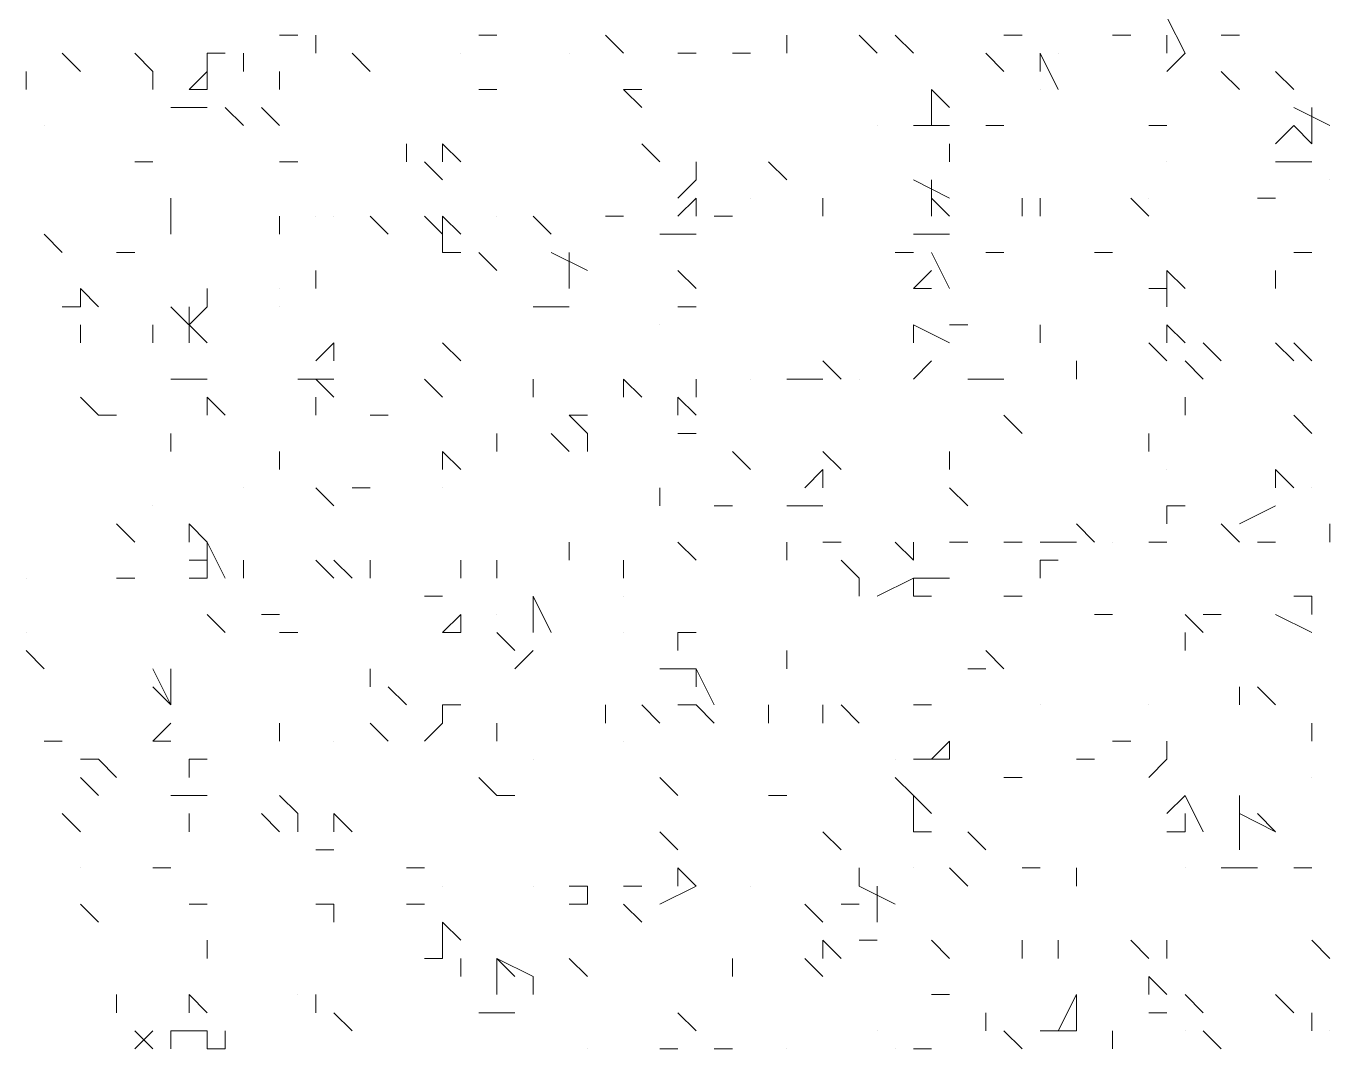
# Model space of a CAD drawing. Header units: millimetres. Extents: x 2928 to 3112, y 1220 to 1280.
# Drawn here: x 3001.2322 to 3001.4722, y 1265.9906 to 1266.179 of the extents above; entities that cross this region are included whole.
import ezdxf

# ---------------------------------------------------------------- set-up
doc = ezdxf.new("R2010")
doc.units = ezdxf.units.MM

msp = doc.modelspace()

# ---------------------------------------------------------------- linework, layer by layer
at = {"color": 92, "linetype": 'Continuous', "lineweight": 5, "true_color": 0x00b800}
for points in [[(3001.44218, 1266.18064), (3001.44551, 1266.17398), (3001.44551, 1266.17398)], [(3001.28217, 1266.17731), (3001.27884, 1266.17731), (3001.27884, 1266.17731)], [(3001.28551, 1266.17398), (3001.28551, 1266.17731), (3001.28551, 1266.17731)], [(3001.31884, 1266.17731), (3001.31551, 1266.17731), (3001.31551, 1266.17731)], [(3001.34217, 1266.17398), (3001.33884, 1266.17731), (3001.33884, 1266.17731)], [(3001.37218, 1266.17398), (3001.37218, 1266.17731), (3001.37218, 1266.17731)], [(3001.38884, 1266.17398), (3001.38551, 1266.17731), (3001.38551, 1266.17731)], [(3001.39551, 1266.17398), (3001.39218, 1266.17731), (3001.39218, 1266.17731)], [(3001.41551, 1266.17731), (3001.41218, 1266.17731), (3001.41218, 1266.17731)], [(3001.43551, 1266.17731), (3001.43218, 1266.17731), (3001.43218, 1266.17731)], [(3001.44218, 1266.17731), (3001.44218, 1266.17398), (3001.44218, 1266.17398)], [(3001.45551, 1266.17731), (3001.45218, 1266.17731), (3001.45218, 1266.17731)], [(3001.24217, 1266.17064), (3001.23884, 1266.17398), (3001.23884, 1266.17398)], [(3001.25551, 1266.17064), (3001.25217, 1266.17398), (3001.25217, 1266.17398)], [(3001.26551, 1266.17398), (3001.26884, 1266.17398), (3001.26884, 1266.17398)], [(3001.26551, 1266.17398), (3001.26551, 1266.17064), (3001.26551, 1266.17064)], [(3001.27217, 1266.17064), (3001.27217, 1266.17398), (3001.27217, 1266.17398)], [(3001.29551, 1266.17064), (3001.29217, 1266.17398), (3001.29217, 1266.17398)], [(3001.35551, 1266.17398), (3001.35217, 1266.17398), (3001.35217, 1266.17398)], [(3001.36551, 1266.17398), (3001.36218, 1266.17398), (3001.36218, 1266.17398)], [(3001.41218, 1266.17064), (3001.40884, 1266.17398), (3001.40884, 1266.17398)], [(3001.41884, 1266.17398), (3001.42218, 1266.16731), (3001.42218, 1266.16731)], [(3001.41884, 1266.17398), (3001.41884, 1266.17064), (3001.41884, 1266.17064)], [(3001.44218, 1266.17064), (3001.44551, 1266.17398), (3001.44551, 1266.17398)], [(3001.23217, 1266.16731), (3001.23217, 1266.17064), (3001.23217, 1266.17064)], [(3001.25551, 1266.16731), (3001.25551, 1266.17064), (3001.25551, 1266.17064)], [(3001.26551, 1266.17064), (3001.26217, 1266.16731), (3001.26217, 1266.16731)], [(3001.26551, 1266.17064), (3001.26551, 1266.16731), (3001.26551, 1266.16731)], [(3001.27884, 1266.16731), (3001.27884, 1266.17064), (3001.27884, 1266.17064)], [(3001.45551, 1266.16731), (3001.45218, 1266.17064), (3001.45218, 1266.17064)], [(3001.46551, 1266.16731), (3001.46218, 1266.17064), (3001.46218, 1266.17064)], [(3001.26217, 1266.16731), (3001.26551, 1266.16731), (3001.26551, 1266.16731)], [(3001.31884, 1266.16731), (3001.31551, 1266.16731), (3001.31551, 1266.16731)], [(3001.34551, 1266.16398), (3001.34217, 1266.16731), (3001.34217, 1266.16731)], [(3001.34551, 1266.16731), (3001.34217, 1266.16731), (3001.34217, 1266.16731)], [(3001.39884, 1266.16731), (3001.40218, 1266.16398), (3001.40218, 1266.16398)], [(3001.39884, 1266.16731), (3001.39884, 1266.16064), (3001.39884, 1266.16064)], [(3001.25884, 1266.16398), (3001.26551, 1266.16398), (3001.26551, 1266.16398)], [(3001.27217, 1266.16064), (3001.26884, 1266.16398), (3001.26884, 1266.16398)], [(3001.27884, 1266.16064), (3001.27551, 1266.16398), (3001.27551, 1266.16398)], [(3001.46551, 1266.16398), (3001.47218, 1266.16064), (3001.47218, 1266.16064)], [(3001.46884, 1266.16398), (3001.46884, 1266.15731), (3001.46884, 1266.15731)], [(3001.39551, 1266.16064), (3001.40218, 1266.16064), (3001.40218, 1266.16064)], [(3001.41218, 1266.16064), (3001.40884, 1266.16064), (3001.40884, 1266.16064)], [(3001.44218, 1266.16064), (3001.43884, 1266.16064), (3001.43884, 1266.16064)], [(3001.46551, 1266.16064), (3001.46218, 1266.15731), (3001.46218, 1266.15731)], [(3001.46551, 1266.16064), (3001.46884, 1266.15731), (3001.46884, 1266.15731)], [(3001.30217, 1266.15398), (3001.30217, 1266.15731), (3001.30217, 1266.15731)], [(3001.30884, 1266.15731), (3001.31217, 1266.15398), (3001.31217, 1266.15398)], [(3001.30884, 1266.15731), (3001.30884, 1266.15398), (3001.30884, 1266.15398)], [(3001.34884, 1266.15398), (3001.34551, 1266.15731), (3001.34551, 1266.15731)], [(3001.40218, 1266.15398), (3001.40218, 1266.15731), (3001.40218, 1266.15731)], [(3001.25551, 1266.15398), (3001.25217, 1266.15398), (3001.25217, 1266.15398)], [(3001.28217, 1266.15398), (3001.27884, 1266.15398), (3001.27884, 1266.15398)], [(3001.30551, 1266.15398), (3001.30884, 1266.15064), (3001.30884, 1266.15064)], [(3001.35551, 1266.15398), (3001.35551, 1266.15064), (3001.35551, 1266.15064)], [(3001.35551, 1266.15398), (3001.35551, 1266.15064), (3001.35551, 1266.15064)], [(3001.37218, 1266.15064), (3001.36884, 1266.15398), (3001.36884, 1266.15398)], [(3001.46218, 1266.15398), (3001.46884, 1266.15398), (3001.46884, 1266.15398)], [(3001.46218, 1266.15398), (3001.46551, 1266.15398), (3001.46551, 1266.15398)], [(3001.35217, 1266.14731), (3001.35551, 1266.15064), (3001.35551, 1266.15064)], [(3001.39551, 1266.15064), (3001.40218, 1266.14731), (3001.40218, 1266.14731)], [(3001.39884, 1266.15064), (3001.39884, 1266.14398), (3001.39884, 1266.14398)], [(3001.25884, 1266.14398), (3001.25884, 1266.14731), (3001.25884, 1266.14731)], [(3001.35551, 1266.14731), (3001.35217, 1266.14398), (3001.35217, 1266.14398)], [(3001.35551, 1266.14731), (3001.35551, 1266.14398), (3001.35551, 1266.14398)], [(3001.37884, 1266.14398), (3001.37884, 1266.14731), (3001.37884, 1266.14731)], [(3001.40218, 1266.14398), (3001.39884, 1266.14731), (3001.39884, 1266.14731)], [(3001.41551, 1266.14398), (3001.41551, 1266.14731), (3001.41551, 1266.14731)], [(3001.41884, 1266.14398), (3001.41884, 1266.14731), (3001.41884, 1266.14731)], [(3001.43884, 1266.14398), (3001.43551, 1266.14731), (3001.43551, 1266.14731)], [(3001.46218, 1266.14731), (3001.45884, 1266.14731), (3001.45884, 1266.14731)], [(3001.25884, 1266.14064), (3001.25884, 1266.14398), (3001.25884, 1266.14398)], [(3001.27884, 1266.14064), (3001.27884, 1266.14398), (3001.27884, 1266.14398)], [(3001.29884, 1266.14064), (3001.29551, 1266.14398), (3001.29551, 1266.14398)], [(3001.30884, 1266.14064), (3001.30551, 1266.14398), (3001.30551, 1266.14398)], [(3001.30884, 1266.14398), (3001.31217, 1266.14064), (3001.31217, 1266.14064)], [(3001.30884, 1266.14398), (3001.30884, 1266.13731), (3001.30884, 1266.13731)], [(3001.32884, 1266.14064), (3001.32551, 1266.14398), (3001.32551, 1266.14398)], [(3001.34217, 1266.14398), (3001.33884, 1266.14398), (3001.33884, 1266.14398)], [(3001.36218, 1266.14398), (3001.35884, 1266.14398), (3001.35884, 1266.14398)], [(3001.23884, 1266.13731), (3001.23551, 1266.14064), (3001.23551, 1266.14064)], [(3001.34884, 1266.14064), (3001.35551, 1266.14064), (3001.35551, 1266.14064)], [(3001.39551, 1266.14064), (3001.40218, 1266.14064), (3001.40218, 1266.14064)], [(3001.25217, 1266.13731), (3001.24884, 1266.13731), (3001.24884, 1266.13731)], [(3001.30884, 1266.13731), (3001.31217, 1266.13731), (3001.31217, 1266.13731)], [(3001.31884, 1266.13398), (3001.31551, 1266.13731), (3001.31551, 1266.13731)], [(3001.32884, 1266.13731), (3001.33551, 1266.13398), (3001.33551, 1266.13398)], [(3001.33217, 1266.13731), (3001.33217, 1266.13064), (3001.33217, 1266.13064)], [(3001.39551, 1266.13731), (3001.39218, 1266.13731), (3001.39218, 1266.13731)], [(3001.39884, 1266.13731), (3001.40218, 1266.13064), (3001.40218, 1266.13064)], [(3001.41218, 1266.13731), (3001.40884, 1266.13731), (3001.40884, 1266.13731)], [(3001.43218, 1266.13731), (3001.42884, 1266.13731), (3001.42884, 1266.13731)], [(3001.46884, 1266.13731), (3001.46551, 1266.13731), (3001.46551, 1266.13731)], [(3001.28551, 1266.13064), (3001.28551, 1266.13398), (3001.28551, 1266.13398)], [(3001.35551, 1266.13064), (3001.35217, 1266.13398), (3001.35217, 1266.13398)], [(3001.39884, 1266.13398), (3001.39551, 1266.13064), (3001.39551, 1266.13064)], [(3001.44218, 1266.13398), (3001.44551, 1266.13064), (3001.44551, 1266.13064)], [(3001.44218, 1266.13398), (3001.44218, 1266.13064), (3001.44218, 1266.13064)], [(3001.46218, 1266.13064), (3001.46218, 1266.13398), (3001.46218, 1266.13398)], [(3001.24217, 1266.13064), (3001.24551, 1266.12731), (3001.24551, 1266.12731)], [(3001.24217, 1266.13064), (3001.24217, 1266.12731), (3001.24217, 1266.12731)], [(3001.26551, 1266.13064), (3001.26551, 1266.12731), (3001.26551, 1266.12731)], [(3001.26551, 1266.13064), (3001.26551, 1266.12731), (3001.26551, 1266.12731)], [(3001.39551, 1266.13064), (3001.39884, 1266.13064), (3001.39884, 1266.13064)], [(3001.44218, 1266.13064), (3001.43884, 1266.13064), (3001.43884, 1266.13064)], [(3001.44218, 1266.12731), (3001.44218, 1266.13064), (3001.44218, 1266.13064)], [(3001.23884, 1266.12731), (3001.24217, 1266.12731), (3001.24217, 1266.12731)], [(3001.25884, 1266.12731), (3001.26551, 1266.12064), (3001.26551, 1266.12064)], [(3001.26217, 1266.12398), (3001.26551, 1266.12731), (3001.26551, 1266.12731)], [(3001.26217, 1266.12731), (3001.26217, 1266.12064), (3001.26217, 1266.12064)], [(3001.32551, 1266.12731), (3001.33217, 1266.12731), (3001.33217, 1266.12731)], [(3001.33217, 1266.12731), (3001.32884, 1266.12731), (3001.32884, 1266.12731)], [(3001.35551, 1266.12731), (3001.35217, 1266.12731), (3001.35217, 1266.12731)], [(3001.24217, 1266.12064), (3001.24217, 1266.12398), (3001.24217, 1266.12398)], [(3001.25551, 1266.12064), (3001.25551, 1266.12398), (3001.25551, 1266.12398)], [(3001.39551, 1266.12398), (3001.40218, 1266.12064), (3001.40218, 1266.12064)], [(3001.39551, 1266.12398), (3001.39551, 1266.12064), (3001.39551, 1266.12064)], [(3001.40551, 1266.12398), (3001.40218, 1266.12398), (3001.40218, 1266.12398)], [(3001.41884, 1266.12064), (3001.41884, 1266.12398), (3001.41884, 1266.12398)], [(3001.44218, 1266.12398), (3001.44551, 1266.12064), (3001.44551, 1266.12064)], [(3001.44218, 1266.12398), (3001.44218, 1266.12064), (3001.44218, 1266.12064)], [(3001.28884, 1266.12064), (3001.28551, 1266.11731), (3001.28551, 1266.11731)], [(3001.28884, 1266.12064), (3001.28884, 1266.11731), (3001.28884, 1266.11731)], [(3001.31217, 1266.11731), (3001.30884, 1266.12064), (3001.30884, 1266.12064)], [(3001.43884, 1266.12064), (3001.44218, 1266.11731), (3001.44218, 1266.11731)], [(3001.45218, 1266.11731), (3001.44884, 1266.12064), (3001.44884, 1266.12064)], [(3001.46551, 1266.11731), (3001.46218, 1266.12064), (3001.46218, 1266.12064)], [(3001.46884, 1266.11731), (3001.46551, 1266.12064), (3001.46551, 1266.12064)], [(3001.38218, 1266.11398), (3001.37884, 1266.11731), (3001.37884, 1266.11731)], [(3001.39551, 1266.11398), (3001.39884, 1266.11731), (3001.39884, 1266.11731)], [(3001.42551, 1266.11398), (3001.42551, 1266.11731), (3001.42551, 1266.11731)], [(3001.44884, 1266.11398), (3001.44551, 1266.11731), (3001.44551, 1266.11731)], [(3001.25884, 1266.11398), (3001.26551, 1266.11398), (3001.26551, 1266.11398)], [(3001.28217, 1266.11398), (3001.28884, 1266.11398), (3001.28884, 1266.11398)], [(3001.28884, 1266.11064), (3001.28551, 1266.11398), (3001.28551, 1266.11398)], [(3001.30884, 1266.11064), (3001.30551, 1266.11398), (3001.30551, 1266.11398)], [(3001.32551, 1266.11064), (3001.32551, 1266.11398), (3001.32551, 1266.11398)], [(3001.34551, 1266.11064), (3001.34217, 1266.11398), (3001.34217, 1266.11398)], [(3001.34217, 1266.11064), (3001.34217, 1266.11398), (3001.34217, 1266.11398)], [(3001.35551, 1266.11064), (3001.35551, 1266.11398), (3001.35551, 1266.11398)], [(3001.37551, 1266.11398), (3001.37218, 1266.11398), (3001.37218, 1266.11398)], [(3001.37884, 1266.11398), (3001.37551, 1266.11398), (3001.37551, 1266.11398)], [(3001.40884, 1266.11398), (3001.40551, 1266.11398), (3001.40551, 1266.11398)], [(3001.41218, 1266.11398), (3001.40884, 1266.11398), (3001.40884, 1266.11398)], [(3001.24551, 1266.10731), (3001.24217, 1266.11064), (3001.24217, 1266.11064)], [(3001.26551, 1266.10731), (3001.26551, 1266.11064), (3001.26551, 1266.11064)], [(3001.26884, 1266.10731), (3001.26551, 1266.11064), (3001.26551, 1266.11064)], [(3001.28551, 1266.10731), (3001.28551, 1266.11064), (3001.28551, 1266.11064)], [(3001.35217, 1266.11064), (3001.35551, 1266.10731), (3001.35551, 1266.10731)], [(3001.35217, 1266.11064), (3001.35217, 1266.10731), (3001.35217, 1266.10731)], [(3001.44551, 1266.10731), (3001.44551, 1266.11064), (3001.44551, 1266.11064)], [(3001.24884, 1266.10731), (3001.24551, 1266.10731), (3001.24551, 1266.10731)], [(3001.29884, 1266.10731), (3001.29551, 1266.10731), (3001.29551, 1266.10731)], [(3001.33217, 1266.10731), (3001.33551, 1266.10398), (3001.33551, 1266.10398)], [(3001.33551, 1266.10731), (3001.33217, 1266.10731), (3001.33217, 1266.10731)], [(3001.41551, 1266.10398), (3001.41218, 1266.10731), (3001.41218, 1266.10731)], [(3001.46884, 1266.10398), (3001.46551, 1266.10731), (3001.46551, 1266.10731)], [(3001.25884, 1266.10064), (3001.25884, 1266.10398), (3001.25884, 1266.10398)], [(3001.31884, 1266.10064), (3001.31884, 1266.10398), (3001.31884, 1266.10398)], [(3001.32884, 1266.10398), (3001.33217, 1266.10064), (3001.33217, 1266.10064)], [(3001.33551, 1266.10064), (3001.33551, 1266.10398), (3001.33551, 1266.10398)], [(3001.35217, 1266.10398), (3001.35551, 1266.10398), (3001.35551, 1266.10398)], [(3001.43884, 1266.10064), (3001.43884, 1266.10398), (3001.43884, 1266.10398)], [(3001.27884, 1266.09731), (3001.27884, 1266.10064), (3001.27884, 1266.10064)], [(3001.30884, 1266.10064), (3001.31217, 1266.09731), (3001.31217, 1266.09731)], [(3001.30884, 1266.10064), (3001.30884, 1266.09731), (3001.30884, 1266.09731)], [(3001.36551, 1266.09731), (3001.36218, 1266.10064), (3001.36218, 1266.10064)], [(3001.38218, 1266.09731), (3001.37884, 1266.10064), (3001.37884, 1266.10064)], [(3001.40218, 1266.09731), (3001.40218, 1266.10064), (3001.40218, 1266.10064)], [(3001.37884, 1266.09731), (3001.37551, 1266.09398), (3001.37551, 1266.09398)], [(3001.37884, 1266.09731), (3001.37884, 1266.09398), (3001.37884, 1266.09398)], [(3001.46218, 1266.09731), (3001.46551, 1266.09398), (3001.46551, 1266.09398)], [(3001.46218, 1266.09731), (3001.46218, 1266.09398), (3001.46218, 1266.09398)], [(3001.28884, 1266.09064), (3001.28551, 1266.09398), (3001.28551, 1266.09398)], [(3001.29551, 1266.09398), (3001.29217, 1266.09398), (3001.29217, 1266.09398)], [(3001.34884, 1266.09064), (3001.34884, 1266.09398), (3001.34884, 1266.09398)], [(3001.40551, 1266.09064), (3001.40218, 1266.09398), (3001.40218, 1266.09398)], [(3001.36218, 1266.09064), (3001.35884, 1266.09064), (3001.35884, 1266.09064)], [(3001.37218, 1266.09064), (3001.37884, 1266.09064), (3001.37884, 1266.09064)], [(3001.44218, 1266.09064), (3001.44551, 1266.09064), (3001.44551, 1266.09064)], [(3001.44218, 1266.09064), (3001.44218, 1266.08731), (3001.44218, 1266.08731)], [(3001.45551, 1266.08731), (3001.46218, 1266.09064), (3001.46218, 1266.09064)], [(3001.25217, 1266.08398), (3001.24884, 1266.08731), (3001.24884, 1266.08731)], [(3001.26217, 1266.08731), (3001.26551, 1266.08398), (3001.26551, 1266.08398)], [(3001.26217, 1266.08731), (3001.26217, 1266.08398), (3001.26217, 1266.08398)], [(3001.42884, 1266.08398), (3001.42551, 1266.08731), (3001.42551, 1266.08731)], [(3001.45551, 1266.08398), (3001.45218, 1266.08731), (3001.45218, 1266.08731)], [(3001.47218, 1266.08398), (3001.47218, 1266.08731), (3001.47218, 1266.08731)], [(3001.26551, 1266.08398), (3001.26884, 1266.07731), (3001.26884, 1266.07731)], [(3001.26551, 1266.08398), (3001.26551, 1266.07731), (3001.26551, 1266.07731)], [(3001.33217, 1266.08064), (3001.33217, 1266.08398), (3001.33217, 1266.08398)], [(3001.35551, 1266.08064), (3001.35217, 1266.08398), (3001.35217, 1266.08398)], [(3001.37218, 1266.08064), (3001.37218, 1266.08398), (3001.37218, 1266.08398)], [(3001.38218, 1266.08398), (3001.37884, 1266.08398), (3001.37884, 1266.08398)], [(3001.39218, 1266.08398), (3001.39551, 1266.08064), (3001.39551, 1266.08064)], [(3001.39551, 1266.08398), (3001.39551, 1266.08064), (3001.39551, 1266.08064)], [(3001.40551, 1266.08398), (3001.40218, 1266.08398), (3001.40218, 1266.08398)], [(3001.41551, 1266.08398), (3001.41218, 1266.08398), (3001.41218, 1266.08398)], [(3001.42218, 1266.08398), (3001.41884, 1266.08398), (3001.41884, 1266.08398)], [(3001.42218, 1266.08398), (3001.42551, 1266.08398), (3001.42551, 1266.08398)], [(3001.43884, 1266.08398), (3001.44218, 1266.08398), (3001.44218, 1266.08398)], [(3001.46218, 1266.08398), (3001.45884, 1266.08398), (3001.45884, 1266.08398)], [(3001.26217, 1266.08064), (3001.26551, 1266.08064), (3001.26551, 1266.08064)], [(3001.27217, 1266.07731), (3001.27217, 1266.08064), (3001.27217, 1266.08064)], [(3001.28884, 1266.07731), (3001.28551, 1266.08064), (3001.28551, 1266.08064)], [(3001.29217, 1266.07731), (3001.28884, 1266.08064), (3001.28884, 1266.08064)], [(3001.29551, 1266.07731), (3001.29551, 1266.08064), (3001.29551, 1266.08064)], [(3001.31217, 1266.07731), (3001.31217, 1266.08064), (3001.31217, 1266.08064)], [(3001.31884, 1266.07731), (3001.31884, 1266.08064), (3001.31884, 1266.08064)], [(3001.34217, 1266.07731), (3001.34217, 1266.08064), (3001.34217, 1266.08064)], [(3001.38551, 1266.07731), (3001.38218, 1266.08064), (3001.38218, 1266.08064)], [(3001.41884, 1266.08064), (3001.42218, 1266.08064), (3001.42218, 1266.08064)], [(3001.41884, 1266.07731), (3001.41884, 1266.08064), (3001.41884, 1266.08064)], [(3001.25217, 1266.07731), (3001.24884, 1266.07731), (3001.24884, 1266.07731)], [(3001.26217, 1266.07731), (3001.26551, 1266.07731), (3001.26551, 1266.07731)], [(3001.38551, 1266.07398), (3001.38551, 1266.07731), (3001.38551, 1266.07731)], [(3001.38884, 1266.07398), (3001.39551, 1266.07731), (3001.39551, 1266.07731)], [(3001.39551, 1266.07731), (3001.40218, 1266.07731), (3001.40218, 1266.07731)], [(3001.39551, 1266.07731), (3001.39551, 1266.07398), (3001.39551, 1266.07398)], [(3001.30884, 1266.07398), (3001.30551, 1266.07398), (3001.30551, 1266.07398)], [(3001.32551, 1266.07398), (3001.32884, 1266.06731), (3001.32884, 1266.06731)], [(3001.32551, 1266.07398), (3001.32551, 1266.06731), (3001.32551, 1266.06731)], [(3001.39551, 1266.07398), (3001.39884, 1266.07398), (3001.39884, 1266.07398)], [(3001.41551, 1266.07398), (3001.41218, 1266.07398), (3001.41218, 1266.07398)], [(3001.46884, 1266.07398), (3001.46551, 1266.07398), (3001.46551, 1266.07398)], [(3001.46884, 1266.07398), (3001.46884, 1266.07064), (3001.46884, 1266.07064)], [(3001.26884, 1266.06731), (3001.26551, 1266.07064), (3001.26551, 1266.07064)], [(3001.27884, 1266.07064), (3001.27551, 1266.07064), (3001.27551, 1266.07064)], [(3001.31217, 1266.07064), (3001.30884, 1266.06731), (3001.30884, 1266.06731)], [(3001.31217, 1266.07064), (3001.31217, 1266.06731), (3001.31217, 1266.06731)], [(3001.43218, 1266.07064), (3001.42884, 1266.07064), (3001.42884, 1266.07064)], [(3001.44884, 1266.06731), (3001.44551, 1266.07064), (3001.44551, 1266.07064)], [(3001.45218, 1266.07064), (3001.44884, 1266.07064), (3001.44884, 1266.07064)], [(3001.46218, 1266.07064), (3001.46884, 1266.06731), (3001.46884, 1266.06731)], [(3001.28217, 1266.06731), (3001.27884, 1266.06731), (3001.27884, 1266.06731)], [(3001.30884, 1266.06731), (3001.31217, 1266.06731), (3001.31217, 1266.06731)], [(3001.32217, 1266.06398), (3001.31884, 1266.06731), (3001.31884, 1266.06731)], [(3001.35217, 1266.06731), (3001.35551, 1266.06731), (3001.35551, 1266.06731)], [(3001.35217, 1266.06731), (3001.35217, 1266.06398), (3001.35217, 1266.06398)], [(3001.44551, 1266.06398), (3001.44551, 1266.06731), (3001.44551, 1266.06731)], [(3001.23551, 1266.06064), (3001.23217, 1266.06398), (3001.23217, 1266.06398)], [(3001.32217, 1266.06064), (3001.32551, 1266.06398), (3001.32551, 1266.06398)], [(3001.37218, 1266.06064), (3001.37218, 1266.06398), (3001.37218, 1266.06398)], [(3001.41218, 1266.06064), (3001.40884, 1266.06398), (3001.40884, 1266.06398)], [(3001.25551, 1266.06064), (3001.25884, 1266.05398), (3001.25884, 1266.05398)], [(3001.25884, 1266.06064), (3001.25884, 1266.05398), (3001.25884, 1266.05398)], [(3001.29551, 1266.05731), (3001.29551, 1266.06064), (3001.29551, 1266.06064)], [(3001.34884, 1266.06064), (3001.35551, 1266.06064), (3001.35551, 1266.06064)], [(3001.35217, 1266.06064), (3001.34884, 1266.06064), (3001.34884, 1266.06064)], [(3001.35551, 1266.06064), (3001.35884, 1266.05398), (3001.35884, 1266.05398)], [(3001.35551, 1266.06064), (3001.35551, 1266.05731), (3001.35551, 1266.05731)], [(3001.40884, 1266.06064), (3001.40551, 1266.06064), (3001.40551, 1266.06064)], [(3001.25884, 1266.05398), (3001.25551, 1266.05731), (3001.25551, 1266.05731)], [(3001.30217, 1266.05398), (3001.29884, 1266.05731), (3001.29884, 1266.05731)], [(3001.45551, 1266.05398), (3001.45551, 1266.05731), (3001.45551, 1266.05731)], [(3001.46218, 1266.05398), (3001.45884, 1266.05731), (3001.45884, 1266.05731)], [(3001.30884, 1266.05398), (3001.31217, 1266.05398), (3001.31217, 1266.05398)], [(3001.30884, 1266.05398), (3001.30884, 1266.05064), (3001.30884, 1266.05064)], [(3001.33884, 1266.05064), (3001.33884, 1266.05398), (3001.33884, 1266.05398)], [(3001.34884, 1266.05064), (3001.34551, 1266.05398), (3001.34551, 1266.05398)], [(3001.35217, 1266.05398), (3001.35551, 1266.05398), (3001.35551, 1266.05398)], [(3001.35884, 1266.05064), (3001.35551, 1266.05398), (3001.35551, 1266.05398)], [(3001.36884, 1266.05064), (3001.36884, 1266.05398), (3001.36884, 1266.05398)], [(3001.37884, 1266.05064), (3001.37884, 1266.05398), (3001.37884, 1266.05398)], [(3001.38551, 1266.05064), (3001.38218, 1266.05398), (3001.38218, 1266.05398)], [(3001.39884, 1266.05398), (3001.39551, 1266.05398), (3001.39551, 1266.05398)], [(3001.25551, 1266.04731), (3001.25884, 1266.05064), (3001.25884, 1266.05064)], [(3001.27884, 1266.04731), (3001.27884, 1266.05064), (3001.27884, 1266.05064)], [(3001.29884, 1266.04731), (3001.29551, 1266.05064), (3001.29551, 1266.05064)], [(3001.30551, 1266.04731), (3001.30884, 1266.05064), (3001.30884, 1266.05064)], [(3001.31884, 1266.04731), (3001.31884, 1266.05064), (3001.31884, 1266.05064)], [(3001.46884, 1266.04731), (3001.46884, 1266.05064), (3001.46884, 1266.05064)], [(3001.23884, 1266.04731), (3001.23551, 1266.04731), (3001.23551, 1266.04731)], [(3001.25884, 1266.04731), (3001.25551, 1266.04731), (3001.25551, 1266.04731)], [(3001.40218, 1266.04731), (3001.39884, 1266.04398), (3001.39884, 1266.04398)], [(3001.40218, 1266.04731), (3001.40218, 1266.04398), (3001.40218, 1266.04398)], [(3001.43551, 1266.04731), (3001.43218, 1266.04731), (3001.43218, 1266.04731)], [(3001.44218, 1266.04731), (3001.44218, 1266.04398), (3001.44218, 1266.04398)], [(3001.44218, 1266.04731), (3001.44218, 1266.04398), (3001.44218, 1266.04398)], [(3001.24551, 1266.04398), (3001.24217, 1266.04398), (3001.24217, 1266.04398)], [(3001.24551, 1266.04398), (3001.24884, 1266.04064), (3001.24884, 1266.04064)], [(3001.26217, 1266.04398), (3001.26551, 1266.04398), (3001.26551, 1266.04398)], [(3001.26217, 1266.04398), (3001.26217, 1266.04064), (3001.26217, 1266.04064)], [(3001.39551, 1266.04398), (3001.40218, 1266.04398), (3001.40218, 1266.04398)], [(3001.42884, 1266.04398), (3001.42551, 1266.04398), (3001.42551, 1266.04398)], [(3001.43884, 1266.04064), (3001.44218, 1266.04398), (3001.44218, 1266.04398)], [(3001.24217, 1266.04064), (3001.24551, 1266.03731), (3001.24551, 1266.03731)], [(3001.31884, 1266.03731), (3001.31551, 1266.04064), (3001.31551, 1266.04064)], [(3001.35217, 1266.03731), (3001.34884, 1266.04064), (3001.34884, 1266.04064)], [(3001.39551, 1266.03731), (3001.39218, 1266.04064), (3001.39218, 1266.04064)], [(3001.41551, 1266.04064), (3001.41218, 1266.04064), (3001.41218, 1266.04064)], [(3001.25884, 1266.03731), (3001.26551, 1266.03731), (3001.26551, 1266.03731)], [(3001.28217, 1266.03398), (3001.27884, 1266.03731), (3001.27884, 1266.03731)], [(3001.32217, 1266.03731), (3001.31884, 1266.03731), (3001.31884, 1266.03731)], [(3001.37218, 1266.03731), (3001.36884, 1266.03731), (3001.36884, 1266.03731)], [(3001.39551, 1266.03731), (3001.39884, 1266.03398), (3001.39884, 1266.03398)], [(3001.39551, 1266.03731), (3001.39551, 1266.03064), (3001.39551, 1266.03064)], [(3001.44551, 1266.03731), (3001.44218, 1266.03398), (3001.44218, 1266.03398)], [(3001.44551, 1266.03731), (3001.44884, 1266.03064), (3001.44884, 1266.03064)], [(3001.45551, 1266.03398), (3001.45551, 1266.03731), (3001.45551, 1266.03731)], [(3001.24217, 1266.03064), (3001.23884, 1266.03398), (3001.23884, 1266.03398)], [(3001.26217, 1266.03064), (3001.26217, 1266.03398), (3001.26217, 1266.03398)], [(3001.27884, 1266.03064), (3001.27551, 1266.03398), (3001.27551, 1266.03398)], [(3001.28217, 1266.03064), (3001.28217, 1266.03398), (3001.28217, 1266.03398)], [(3001.28884, 1266.03398), (3001.29217, 1266.03064), (3001.29217, 1266.03064)], [(3001.28884, 1266.03398), (3001.28884, 1266.03064), (3001.28884, 1266.03064)], [(3001.44551, 1266.03064), (3001.44551, 1266.03398), (3001.44551, 1266.03398)], [(3001.45551, 1266.03398), (3001.46218, 1266.03064), (3001.46218, 1266.03064)], [(3001.45551, 1266.03398), (3001.45551, 1266.02731), (3001.45551, 1266.02731)], [(3001.46218, 1266.03064), (3001.45884, 1266.03398), (3001.45884, 1266.03398)], [(3001.35217, 1266.02731), (3001.34884, 1266.03064), (3001.34884, 1266.03064)], [(3001.35217, 1266.02731), (3001.34884, 1266.03064), (3001.34884, 1266.03064)], [(3001.38218, 1266.02731), (3001.37884, 1266.03064), (3001.37884, 1266.03064)], [(3001.39551, 1266.03064), (3001.39884, 1266.03064), (3001.39884, 1266.03064)], [(3001.40884, 1266.02731), (3001.40551, 1266.03064), (3001.40551, 1266.03064)], [(3001.44218, 1266.03064), (3001.44551, 1266.03064), (3001.44551, 1266.03064)], [(3001.28551, 1266.02731), (3001.28884, 1266.02731), (3001.28884, 1266.02731)], [(3001.25884, 1266.02397), (3001.25551, 1266.02397), (3001.25551, 1266.02397)], [(3001.30551, 1266.02397), (3001.30217, 1266.02397), (3001.30217, 1266.02397)], [(3001.35217, 1266.02397), (3001.35551, 1266.02064), (3001.35551, 1266.02064)], [(3001.35217, 1266.02397), (3001.35217, 1266.02064), (3001.35217, 1266.02064)], [(3001.38551, 1266.02064), (3001.38551, 1266.02397), (3001.38551, 1266.02397)], [(3001.40551, 1266.02064), (3001.40218, 1266.02397), (3001.40218, 1266.02397)], [(3001.41884, 1266.02397), (3001.41551, 1266.02397), (3001.41551, 1266.02397)], [(3001.42551, 1266.02064), (3001.42551, 1266.02397), (3001.42551, 1266.02397)], [(3001.45218, 1266.02397), (3001.45884, 1266.02397), (3001.45884, 1266.02397)], [(3001.46884, 1266.02397), (3001.46551, 1266.02397), (3001.46551, 1266.02397)], [(3001.33551, 1266.02064), (3001.33217, 1266.02064), (3001.33217, 1266.02064)], [(3001.33551, 1266.02064), (3001.33551, 1266.01731), (3001.33551, 1266.01731)], [(3001.34551, 1266.02064), (3001.34217, 1266.02064), (3001.34217, 1266.02064)], [(3001.34884, 1266.01731), (3001.35551, 1266.02064), (3001.35551, 1266.02064)], [(3001.38551, 1266.02064), (3001.39218, 1266.01731), (3001.39218, 1266.01731)], [(3001.38884, 1266.02064), (3001.38884, 1266.01397), (3001.38884, 1266.01397)], [(3001.24551, 1266.01397), (3001.24217, 1266.01731), (3001.24217, 1266.01731)], [(3001.26551, 1266.01731), (3001.26217, 1266.01731), (3001.26217, 1266.01731)], [(3001.28884, 1266.01731), (3001.28551, 1266.01731), (3001.28551, 1266.01731)], [(3001.28884, 1266.01397), (3001.28884, 1266.01731), (3001.28884, 1266.01731)], [(3001.30551, 1266.01731), (3001.30217, 1266.01731), (3001.30217, 1266.01731)], [(3001.33217, 1266.01731), (3001.33551, 1266.01731), (3001.33551, 1266.01731)], [(3001.34551, 1266.01397), (3001.34217, 1266.01731), (3001.34217, 1266.01731)], [(3001.37884, 1266.01397), (3001.37551, 1266.01731), (3001.37551, 1266.01731)], [(3001.38551, 1266.01731), (3001.38218, 1266.01731), (3001.38218, 1266.01731)], [(3001.30884, 1266.01397), (3001.31217, 1266.01064), (3001.31217, 1266.01064)], [(3001.30884, 1266.01397), (3001.30884, 1266.00731), (3001.30884, 1266.00731)], [(3001.26551, 1266.00731), (3001.26551, 1266.01064), (3001.26551, 1266.01064)], [(3001.37884, 1266.01064), (3001.38218, 1266.00731), (3001.38218, 1266.00731)], [(3001.37884, 1266.01064), (3001.37884, 1266.00731), (3001.37884, 1266.00731)], [(3001.38551, 1266.01064), (3001.38884, 1266.01064), (3001.38884, 1266.01064)], [(3001.40218, 1266.00731), (3001.39884, 1266.01064), (3001.39884, 1266.01064)], [(3001.41551, 1266.00731), (3001.41551, 1266.01064), (3001.41551, 1266.01064)], [(3001.42218, 1266.00731), (3001.42218, 1266.01064), (3001.42218, 1266.01064)], [(3001.43884, 1266.00731), (3001.43551, 1266.01064), (3001.43551, 1266.01064)], [(3001.44218, 1266.00731), (3001.44218, 1266.01064), (3001.44218, 1266.01064)], [(3001.47218, 1266.00731), (3001.46884, 1266.01064), (3001.46884, 1266.01064)], [(3001.30551, 1266.00731), (3001.30884, 1266.00731), (3001.30884, 1266.00731)], [(3001.31217, 1266.00397), (3001.31217, 1266.00731), (3001.31217, 1266.00731)], [(3001.31884, 1266.00731), (3001.32551, 1266.00397), (3001.32551, 1266.00397)], [(3001.31884, 1266.00731), (3001.31884, 1266.00064), (3001.31884, 1266.00064)], [(3001.32217, 1266.00397), (3001.31884, 1266.00731), (3001.31884, 1266.00731)], [(3001.33551, 1266.00397), (3001.33217, 1266.00731), (3001.33217, 1266.00731)], [(3001.36218, 1266.00397), (3001.36218, 1266.00731), (3001.36218, 1266.00731)], [(3001.37551, 1266.00731), (3001.37884, 1266.00397), (3001.37884, 1266.00397)], [(3001.32551, 1266.00064), (3001.32551, 1266.00397), (3001.32551, 1266.00397)], [(3001.43884, 1266.00397), (3001.44218, 1266.00064), (3001.44218, 1266.00064)], [(3001.43884, 1266.00397), (3001.43884, 1266.00064), (3001.43884, 1266.00064)], [(3001.24884, 1265.99731), (3001.24884, 1266.00064), (3001.24884, 1266.00064)], [(3001.26217, 1266.00064), (3001.26551, 1265.99731), (3001.26551, 1265.99731)], [(3001.26217, 1266.00064), (3001.26217, 1265.99731), (3001.26217, 1265.99731)], [(3001.28551, 1265.99731), (3001.28551, 1266.00064), (3001.28551, 1266.00064)], [(3001.40218, 1266.00064), (3001.39884, 1266.00064), (3001.39884, 1266.00064)], [(3001.42551, 1266.00064), (3001.42218, 1265.99397), (3001.42218, 1265.99397)], [(3001.42551, 1266.00064), (3001.42551, 1265.99397), (3001.42551, 1265.99397)], [(3001.44884, 1265.99731), (3001.44551, 1266.00064), (3001.44551, 1266.00064)], [(3001.46551, 1265.99731), (3001.46218, 1266.00064), (3001.46218, 1266.00064)], [(3001.29217, 1265.99397), (3001.28884, 1265.99731), (3001.28884, 1265.99731)], [(3001.31551, 1265.99731), (3001.32217, 1265.99731), (3001.32217, 1265.99731)], [(3001.35551, 1265.99397), (3001.35217, 1265.99731), (3001.35217, 1265.99731)], [(3001.40884, 1265.99397), (3001.40884, 1265.99731), (3001.40884, 1265.99731)], [(3001.43884, 1265.99731), (3001.44218, 1265.99731), (3001.44218, 1265.99731)], [(3001.46884, 1265.99397), (3001.46884, 1265.99731), (3001.46884, 1265.99731)], [(3001.25217, 1265.99397), (3001.25551, 1265.99064), (3001.25551, 1265.99064)], [(3001.25551, 1265.99397), (3001.25217, 1265.99064), (3001.25217, 1265.99064)], [(3001.25884, 1265.99397), (3001.26551, 1265.99397), (3001.26551, 1265.99397)], [(3001.25884, 1265.99064), (3001.25884, 1265.99397), (3001.25884, 1265.99397)], [(3001.26551, 1265.99397), (3001.26551, 1265.99064), (3001.26551, 1265.99064)], [(3001.26884, 1265.99397), (3001.26884, 1265.99064), (3001.26884, 1265.99064)], [(3001.41551, 1265.99064), (3001.41218, 1265.99397), (3001.41218, 1265.99397)], [(3001.41884, 1265.99397), (3001.42551, 1265.99397), (3001.42551, 1265.99397)], [(3001.43218, 1265.99064), (3001.43218, 1265.99397), (3001.43218, 1265.99397)], [(3001.45218, 1265.99064), (3001.44884, 1265.99397), (3001.44884, 1265.99397)], [(3001.26551, 1265.99064), (3001.26884, 1265.99064), (3001.26884, 1265.99064)], [(3001.35217, 1265.99064), (3001.34884, 1265.99064), (3001.34884, 1265.99064)], [(3001.36218, 1265.99064), (3001.35884, 1265.99064), (3001.35884, 1265.99064)], [(3001.39551, 1265.99064), (3001.39884, 1265.99064), (3001.39884, 1265.99064)]]:
    msp.add_lwpolyline(points, dxfattribs=at)
for points in [[(3001.31217, 1266.17398), (3001.31217, 1266.17398)], [(3001.33217, 1266.17398), (3001.33217, 1266.17398)], [(3001.42218, 1266.17398), (3001.42218, 1266.17398)], [(3001.41884, 1266.16731), (3001.41884, 1266.16731)], [(3001.23551, 1266.16064), (3001.23551, 1266.16064)], [(3001.38884, 1266.16064), (3001.38884, 1266.16064)], [(3001.44218, 1266.15398), (3001.44218, 1266.15398)], [(3001.47218, 1266.15064), (3001.47218, 1266.15064)], [(3001.36551, 1266.14731), (3001.36551, 1266.14731)], [(3001.37884, 1266.14731), (3001.37884, 1266.14731)], [(3001.40218, 1266.14731), (3001.40218, 1266.14731)], [(3001.43884, 1266.14731), (3001.43884, 1266.14731)], [(3001.28551, 1266.14398), (3001.28551, 1266.14398)], [(3001.28884, 1266.14398), (3001.28884, 1266.14398)], [(3001.31884, 1266.14398), (3001.31884, 1266.14398)], [(3001.32551, 1266.14398), (3001.32551, 1266.14398)], [(3001.33884, 1266.14398), (3001.33884, 1266.14398)], [(3001.27884, 1266.13064), (3001.27884, 1266.13064)], [(3001.27884, 1266.12731), (3001.27884, 1266.12731)], [(3001.44218, 1266.12731), (3001.44218, 1266.12731)], [(3001.34884, 1266.12398), (3001.34884, 1266.12398)], [(3001.36551, 1266.11398), (3001.36551, 1266.11398)], [(3001.38551, 1266.11398), (3001.38551, 1266.11398)], [(3001.33217, 1266.10731), (3001.33217, 1266.10731)], [(3001.44218, 1266.09731), (3001.44218, 1266.09731)], [(3001.27217, 1266.09398), (3001.27217, 1266.09398)], [(3001.30884, 1266.09398), (3001.30884, 1266.09398)], [(3001.46884, 1266.09398), (3001.46884, 1266.09398)], [(3001.25551, 1266.09064), (3001.25551, 1266.09064)], [(3001.39218, 1266.08398), (3001.39218, 1266.08398)], [(3001.43218, 1266.08398), (3001.43218, 1266.08398)], [(3001.23217, 1266.07731), (3001.23217, 1266.07731)], [(3001.34217, 1266.07398), (3001.34217, 1266.07398)], [(3001.46884, 1266.07398), (3001.46884, 1266.07398)], [(3001.31884, 1266.07064), (3001.31884, 1266.07064)], [(3001.23217, 1266.06731), (3001.23217, 1266.06731)], [(3001.34217, 1266.06731), (3001.34217, 1266.06731)], [(3001.41884, 1266.05398), (3001.41884, 1266.05398)], [(3001.43884, 1266.05398), (3001.43884, 1266.05398)], [(3001.23551, 1266.04731), (3001.23551, 1266.04731)], [(3001.25884, 1266.04731), (3001.25884, 1266.04731)], [(3001.28884, 1266.04731), (3001.28884, 1266.04731)], [(3001.34217, 1266.04731), (3001.34217, 1266.04731)], [(3001.32551, 1266.04398), (3001.32551, 1266.04398)], [(3001.39218, 1266.04398), (3001.39218, 1266.04398)], [(3001.46884, 1266.04064), (3001.46884, 1266.04064)], [(3001.24217, 1266.02397), (3001.24217, 1266.02397)], [(3001.39551, 1266.02397), (3001.39551, 1266.02397)], [(3001.44551, 1266.02397), (3001.44551, 1266.02397)], [(3001.30884, 1266.02064), (3001.30884, 1266.02064)], [(3001.32551, 1266.02064), (3001.32551, 1266.02064)], [(3001.36551, 1266.02064), (3001.36551, 1266.02064)], [(3001.28551, 1266.01731), (3001.28551, 1266.01731)], [(3001.28217, 1266.00064), (3001.28217, 1266.00064)], [(3001.38884, 1265.99397), (3001.38884, 1265.99397)], [(3001.44551, 1265.99397), (3001.44551, 1265.99397)], [(3001.47218, 1265.99397), (3001.47218, 1265.99397)], [(3001.33551, 1265.99064), (3001.33551, 1265.99064)], [(3001.37218, 1265.99064), (3001.37218, 1265.99064)], [(3001.39218, 1265.99064), (3001.39218, 1265.99064)], [(3001.39551, 1265.99064), (3001.39551, 1265.99064)]]:
    msp.add_lwpolyline(points, close=True, dxfattribs=at)

doc.saveas('drawing.dxf')
